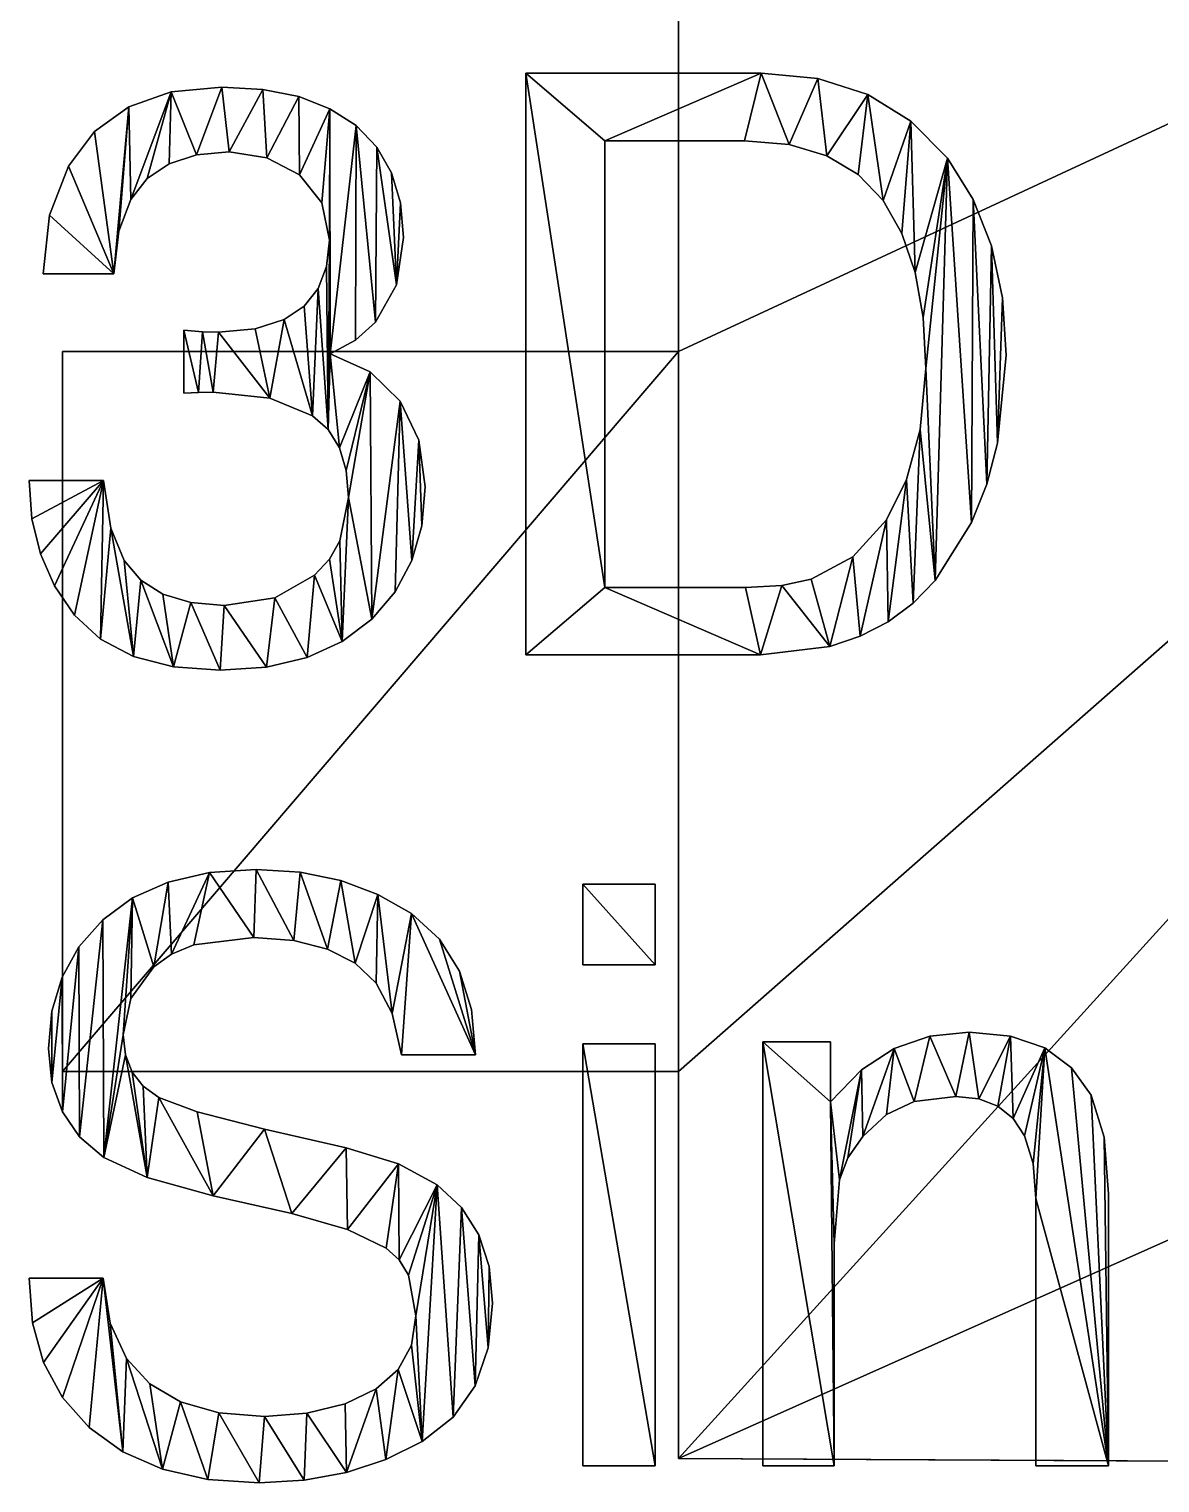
# Model space of a CAD drawing. Extents: x -38 to 88, y -5 to 280.
# Drawn here: x -38.31 to -19.91, y -2.62 to 21.03 of the extents above; entities that cross this region are included whole.
import ezdxf

# ---------------------------------------------------------------- set-up
doc = ezdxf.new("R2010")
doc.units = 0
doc.layers.get('0').update_dxf_attribs({"color": 13, "linetype": 'CONTINUOUS'})

# ---------------------------------------------------------------- blocks, each defined once
blk = doc.blocks.new('GROUP_2')
for p, q in [((10.57, 18.131, 7.484), (10.57, 31.286, 7.484)), ((10.57, 18.131, 0.004), (10.57, 31.285, 0.004)), ((0.546, 6.415, 0.004), (0.546, 18.131, 0.004)), ((0.546, 18.131, 0.004), (10.57, 18.131, 0.004)), ((0.546, 18.131, 7.484), (10.57, 18.131, 7.484)), ((0.546, 6.416, 7.484), (0.546, 18.131, 7.484)), ((0.546, 18.131, 0.004), (0.546, 18.131, 7.484)), ((10.57, 18.131, 0.004), (10.57, 18.131, 7.484)), ((10.57, 6.416, 7.484), (0.546, 6.416, 7.484)), ((0.546, 6.415, 0.004), (0.546, 6.416, 7.484)), ((10.57, 6.415, 0.004), (0.546, 6.415, 0.004)), ((10.57, 0.122, 7.484), (10.57, 6.416, 7.484)), ((10.57, 6.415, 0.004), (10.57, 6.416, 7.484)), ((10.57, 0.122, 0.004), (10.57, 6.415, 0.004)), ((32.965, 0, 0.004), (10.57, 0.122, 0.004)), ((32.965, 0, 7.484), (10.57, 0.122, 7.484)), ((10.57, 0.122, 0.004), (10.57, 0.122, 7.484))]:
    blk.add_line(p, q)
at = {"color": 178}
for p, q in [((8.085, 13.194, 0.051), (8.085, 22.659, 0.051)), ((1.622, 22.111, 0.051), (2.312, 22.353, 0.051)), ((2.312, 22.353, 0.051), (3.138, 22.433, 0.051)), ((3.138, 22.433, 0.051), (3.803, 22.394, 0.051)), ((3.803, 22.394, 0.051), (4.389, 22.276, 0.051)), ((4.389, 22.276, 0.051), (4.895, 22.08, 0.051)), ((1.066, 21.708, 0.051), (1.622, 22.111, 0.051)), ((4.895, 22.08, 0.051), (5.322, 21.805, 0.051)), ((5.322, 21.805, 0.051), (5.66, 21.456, 0.051)), ((0.644, 21.145, 0.051), (1.066, 21.708, 0.051)), ((9.374, 21.557, 0.051), (9.374, 14.29, 0.051)), ((2.725, 21.328, 0.051), (2.279, 21.183, 0.051)), ((3.26, 21.377, 0.051), (2.725, 21.328, 0.051)), ((3.87, 21.283, 0.051), (3.26, 21.377, 0.051)), ((5.66, 21.456, 0.051), (5.901, 21.036, 0.051)), ((12.988, 21.314, 0.051), (12.371, 21.496, 0.051)), ((13.497, 21.01, 0.051), (12.988, 21.314, 0.051)), ((2.279, 21.183, 0.051), (1.923, 20.942, 0.051)), ((4.4, 21.003, 0.051), (3.87, 21.283, 0.051)), ((1.923, 20.942, 0.051), (1.656, 20.603, 0.051)), ((4.768, 20.55, 0.051), (4.4, 21.003, 0.051)), ((5.901, 21.036, 0.051), (6.046, 20.546, 0.051)), ((13.9, 20.584, 0.051), (13.497, 21.01, 0.051)), ((1.656, 20.603, 0.051), (1.464, 20.088, 0.051)), ((14.206, 20.049, 0.051), (13.9, 20.584, 0.051)), ((4.89, 19.94, 0.051), (4.768, 20.55, 0.051)), ((6.046, 20.546, 0.051), (6.095, 19.985, 0.051)), ((1.464, 20.088, 0.051), (1.379, 19.392, 0.051)), ((4.844, 19.511, 0.051), (4.89, 19.94, 0.051)), ((6.095, 19.985, 0.051), (5.98, 19.215, 0.051)), ((14.424, 19.415, 0.051), (14.206, 20.049, 0.051)), ((4.706, 19.154, 0.051), (4.844, 19.511, 0.051)), ((14.555, 18.683, 0.051), (14.424, 19.415, 0.051)), ((1.379, 19.392, 0.051), (0.232, 19.392, 0.051)), ((5.98, 19.215, 0.051), (5.637, 18.606, 0.051)), ((4.477, 18.867, 0.051), (4.706, 19.154, 0.051)), ((4.155, 18.651, 0.051), (4.477, 18.867, 0.051)), ((2.519, 17.453, 0.051), (2.519, 18.477, 0.051)), ((2.519, 18.477, 0.051), (2.822, 18.452, 0.051)), ((2.822, 18.452, 0.051), (3.086, 18.445, 0.051)), ((3.086, 18.445, 0.051), (3.679, 18.497, 0.051)), ((3.679, 18.497, 0.051), (4.155, 18.651, 0.051)), ((5.637, 18.606, 0.051), (5.312, 18.313, 0.051)), ((5.312, 18.313, 0.051), (4.903, 18.091, 0.051)), ((4.903, 18.091, 0.051), (5.551, 17.799, 0.051)), ((5.551, 17.799, 0.051), (6.04, 17.321, 0.051)), ((2.761, 17.463, 0.051), (2.519, 17.453, 0.051)), ((2.996, 17.466, 0.051), (2.761, 17.463, 0.051)), ((6.04, 17.321, 0.051), (6.347, 16.687, 0.051)), ((4.871, 16.86, 0.051), (4.616, 17.086, 0.051)), ((5.053, 16.562, 0.051), (4.871, 16.86, 0.051)), ((5.163, 16.193, 0.051), (5.053, 16.562, 0.051)), ((6.347, 16.687, 0.051), (6.449, 15.926, 0.051)), ((5.199, 15.752, 0.051), (5.163, 16.193, 0.051)), ((0.046, 15.409, 0.051), (0, 16.029, 0.051)), ((0, 16.029, 0.051), (1.211, 16.029, 0.051)), ((1.211, 16.029, 0.051), (1.334, 15.256, 0.051)), ((6.449, 15.926, 0.051), (6.395, 15.296, 0.051)), ((13.955, 15.391, 0.051), (14.282, 16.045, 0.051)), ((5.061, 15.05, 0.051), (5.199, 15.752, 0.051)), ((0.184, 14.838, 0.051), (0.046, 15.409, 0.051)), ((13.41, 14.792, 0.051), (13.955, 15.391, 0.051)), ((1.334, 15.256, 0.051), (1.546, 14.728, 0.051)), ((6.395, 15.296, 0.051), (6.232, 14.728, 0.051)), ((4.888, 14.752, 0.051), (5.061, 15.05, 0.051)), ((0.415, 14.316, 0.051), (0.184, 14.838, 0.051)), ((1.546, 14.728, 0.051), (1.817, 14.409, 0.051)), ((4.645, 14.489, 0.051), (4.888, 14.752, 0.051)), ((6.232, 14.728, 0.051), (5.96, 14.22, 0.051)), ((12.731, 14.425, 0.051), (13.41, 14.792, 0.051)), ((4.001, 14.122, 0.051), (4.645, 14.489, 0.051)), ((0.738, 13.842, 0.051), (0.415, 14.316, 0.051)), ((1.817, 14.409, 0.051), (2.179, 14.182, 0.051)), ((5.96, 14.22, 0.051), (5.579, 13.774, 0.051)), ((12.254, 14.324, 0.051), (12.731, 14.425, 0.051)), ((14.751, 14.405, 0.051), (14.389, 14.035, 0.051)), ((2.179, 14.182, 0.051), (2.632, 14.045, 0.051)), ((2.632, 14.045, 0.051), (3.176, 14, 0.051)), ((3.176, 14, 0.051), (4.001, 14.122, 0.051)), ((14.389, 14.035, 0.051), (13.982, 13.732, 0.051)), ((1.163, 13.449, 0.051), (0.738, 13.842, 0.051)), ((5.579, 13.774, 0.051), (5.099, 13.411, 0.051)), ((13.982, 13.732, 0.051), (13.53, 13.497, 0.051)), ((13.53, 13.497, 0.051), (13.034, 13.329, 0.051)), ((1.7, 13.168, 0.051), (1.163, 13.449, 0.051)), ((5.099, 13.411, 0.051), (4.528, 13.151, 0.051)), ((2.35, 12.999, 0.051), (1.7, 13.168, 0.051)), ((4.528, 13.151, 0.051), (3.865, 12.995, 0.051)), ((3.112, 12.943, 0.051), (2.35, 12.999, 0.051)), ((3.865, 12.995, 0.051), (3.112, 12.943, 0.051)), ((2.936, 9.651, 0.051), (3.698, 9.703, 0.051)), ((3.698, 9.703, 0.051), (4.415, 9.658, 0.051)), ((1.686, 9.242, 0.051), (2.265, 9.498, 0.051)), ((2.265, 9.498, 0.051), (2.936, 9.651, 0.051)), ((4.415, 9.658, 0.051), (5.075, 9.523, 0.051)), ((5.075, 9.523, 0.051), (5.679, 9.298, 0.051)), ((9.014, 9.464, 0.051), (10.193, 9.464, 0.051)), ((9.014, 8.15, 0.051), (9.014, 9.464, 0.051)), ((10.193, 9.464, 0.051), (10.193, 8.15, 0.051)), ((1.199, 8.884, 0.051), (1.686, 9.242, 0.051)), ((5.679, 9.298, 0.051), (6.227, 8.984, 0.051)), ((0.813, 8.447, 0.051), (1.199, 8.884, 0.051)), ((6.227, 8.984, 0.051), (6.682, 8.571, 0.051)), ((3.66, 8.594, 0.051), (2.685, 8.475, 0.051)), ((4.311, 8.548, 0.051), (3.66, 8.594, 0.051)), ((4.86, 8.409, 0.051), (4.311, 8.548, 0.051)), ((6.682, 8.571, 0.051), (7.008, 8.051, 0.051)), ((0.537, 7.952, 0.051), (0.813, 8.447, 0.051)), ((2.318, 8.326, 0.051), (2.03, 8.118, 0.051)), ((2.685, 8.475, 0.051), (2.318, 8.326, 0.051)), ((5.306, 8.178, 0.051), (4.86, 8.409, 0.051)), ((2.03, 8.118, 0.051), (1.658, 7.602, 0.051)), ((5.651, 7.854, 0.051), (5.306, 8.178, 0.051)), ((7.008, 8.051, 0.051), (7.203, 7.423, 0.051)), ((10.193, 8.15, 0.051), (9.014, 8.15, 0.051)), ((0.371, 7.4, 0.051), (0.537, 7.952, 0.051)), ((5.911, 7.359, 0.051), (5.651, 7.854, 0.051)), ((1.658, 7.602, 0.051), (1.534, 7.01, 0.051)), ((0.316, 6.791, 0.051), (0.371, 7.4, 0.051)), ((6.063, 6.687, 0.051), (5.911, 7.359, 0.051)), ((7.203, 7.423, 0.051), (7.268, 6.687, 0.051)), ((1.534, 7.01, 0.051), (1.57, 6.685, 0.051)), ((9.014, 6.868, 0.051), (10.193, 6.868, 0.051)), ((9.014, 0, 0.051), (9.014, 6.868, 0.051)), ((10.193, 6.868, 0.051), (10.193, 0, 0.051)), ((11.945, 6.9, 0.051), (13.047, 6.9, 0.051)), ((11.945, 0, 0.051), (11.945, 6.9, 0.051)), ((13.047, 6.9, 0.051), (13.047, 5.921, 0.051)), ((14.084, 6.791, 0.051), (14.662, 6.989, 0.051)), ((14.662, 6.989, 0.051), (15.302, 7.055, 0.051)), ((15.302, 7.055, 0.051), (15.976, 6.991, 0.051)), ((15.976, 6.991, 0.051), (16.532, 6.799, 0.051)), ((0.372, 6.238, 0.051), (0.316, 6.791, 0.051)), ((1.57, 6.685, 0.051), (1.679, 6.407, 0.051)), ((7.268, 6.687, 0.051), (6.063, 6.687, 0.051)), ((13.551, 6.441, 0.051), (14.084, 6.791, 0.051)), ((16.532, 6.799, 0.051), (16.969, 6.478, 0.051)), ((1.679, 6.407, 0.051), (1.86, 6.176, 0.051)), ((13.047, 5.921, 0.051), (13.551, 6.441, 0.051)), ((16.969, 6.478, 0.051), (17.286, 6.03, 0.051)), ((0.542, 5.758, 0.051), (0.372, 6.238, 0.051)), ((1.86, 6.176, 0.051), (2.114, 5.992, 0.051)), ((14.406, 5.927, 0.051), (13.958, 5.715, 0.051)), ((15.083, 6.011, 0.051), (14.406, 5.927, 0.051)), ((15.457, 5.971, 0.051), (15.083, 6.011, 0.051)), ((15.769, 5.85, 0.051), (15.457, 5.971, 0.051)), ((17.286, 6.03, 0.051), (17.499, 5.349, 0.051)), ((0.823, 5.352, 0.051), (0.542, 5.758, 0.051)), ((13.958, 5.715, 0.051), (13.569, 5.36, 0.051)), ((16.018, 5.649, 0.051), (15.769, 5.85, 0.051)), ((16.204, 5.367, 0.051), (16.018, 5.649, 0.051)), ((1.218, 5.019, 0.051), (0.823, 5.352, 0.051)), ((13.569, 5.36, 0.051), (13.329, 5.013, 0.051)), ((16.344, 4.919, 0.051), (16.204, 5.367, 0.051)), ((13.329, 5.013, 0.051), (13.192, 4.655, 0.051)), ((6.011, 4.914, 0.051), (6.643, 4.574, 0.051)), ((6.643, 4.574, 0.051), (7.037, 4.205, 0.051)), ((7.037, 4.205, 0.051), (7.319, 3.761, 0.051)), ((7.319, 3.761, 0.051), (7.488, 3.242, 0.051)), ((6.023, 3.351, 0.051), (5.812, 3.543, 0.051)), ((6.174, 3.104, 0.051), (6.023, 3.351, 0.051)), ((6.295, 2.442, 0.051), (6.174, 3.104, 0.051)), ((7.488, 3.242, 0.051), (7.545, 2.648, 0.051)), ((0.054, 2.327, 0.051), (0, 3.054, 0.051)), ((0, 3.054, 0.051), (1.205, 3.054, 0.051)), ((1.205, 3.054, 0.051), (1.323, 2.324, 0.051)), ((7.545, 2.648, 0.051), (7.473, 1.918, 0.051)), ((6.223, 1.966, 0.051), (6.295, 2.442, 0.051)), ((0.236, 1.68, 0.051), (0.054, 2.327, 0.051)), ((1.323, 2.324, 0.051), (1.585, 1.746, 0.051)), ((6.008, 1.569, 0.051), (6.223, 1.966, 0.051)), ((7.473, 1.918, 0.051), (7.259, 1.3, 0.051)), ((0.544, 1.113, 0.051), (0.236, 1.68, 0.051)), ((1.585, 1.746, 0.051), (1.965, 1.334, 0.051)), ((5.65, 1.251, 0.051), (6.008, 1.569, 0.051)), ((1.965, 1.334, 0.051), (2.466, 1.04, 0.051)), ((5.148, 1.011, 0.051), (5.65, 1.251, 0.051)), ((7.259, 1.3, 0.051), (6.901, 0.794, 0.051)), ((0.98, 0.625, 0.051), (0.544, 1.113, 0.051)), ((2.466, 1.04, 0.051), (3.089, 0.864, 0.051)), ((4.523, 0.857, 0.051), (5.148, 1.011, 0.051)), ((3.089, 0.864, 0.051), (3.834, 0.805, 0.051)), ((3.834, 0.805, 0.051), (4.523, 0.857, 0.051)), ((6.901, 0.794, 0.051), (6.401, 0.399, 0.051)), ((1.527, 0.23, 0.051), (0.98, 0.625, 0.051)), ((6.401, 0.399, 0.051), (5.806, 0.103, 0.051)), ((2.17, -0.052, 0.051), (1.527, 0.23, 0.051)), ((5.806, 0.103, 0.051), (5.165, -0.108, 0.051)), ((2.909, -0.221, 0.051), (2.17, -0.052, 0.051)), ((3.744, -0.277, 0.051), (2.909, -0.221, 0.051)), ((4.477, -0.235, 0.051), (3.744, -0.277, 0.051)), ((5.165, -0.108, 0.051), (4.477, -0.235, 0.051)), ((10.193, 0, 0.051), (9.014, 0, 0.051)), ((13.105, 0, 0.051), (11.945, 0, 0.051)), ((17.569, 0, 0.051), (16.39, 0, 0.051))]:
    blk.add_line(p, q, dxfattribs=at)
for points in [[(8.085, 22.659, 0.051), (11.919, 22.659, 0.051), (12.84, 22.572, 0.051), (13.652, 22.312, 0.051), (14.354, 21.88, 0.051), (14.947, 21.273, 0.051), (15.367, 20.605, 0.051)], [(12.371, 21.496, 0.051), (11.648, 21.557, 0.051), (9.374, 21.557, 0.051)], [(0.232, 19.392, 0.051), (0.335, 20.346, 0.051), (0.644, 21.145, 0.051)], [(15.367, 20.605, 0.051), (15.667, 19.848, 0.051), (15.847, 19.004, 0.051), (15.907, 18.072, 0.051), (15.765, 16.636, 0.051), (15.588, 15.973, 0.051)], [(14.282, 16.045, 0.051), (14.502, 16.86, 0.051), (14.599, 17.852, 0.051), (14.555, 18.683, 0.051)], [(4.616, 17.086, 0.051), (3.92, 17.371, 0.051), (2.996, 17.466, 0.051)], [(15.588, 15.973, 0.051), (15.34, 15.346, 0.051), (14.751, 14.405, 0.051)], [(9.374, 14.29, 0.051), (11.661, 14.29, 0.051), (12.254, 14.324, 0.051)], [(13.034, 13.329, 0.051), (11.906, 13.194, 0.051), (8.085, 13.194, 0.051)], [(2.114, 5.992, 0.051), (2.734, 5.76, 0.051), (3.834, 5.476, 0.051), (5.161, 5.173, 0.051), (6.011, 4.914, 0.051)], [(17.499, 5.349, 0.051), (17.569, 4.426, 0.051), (17.569, 0, 0.051)], [(5.812, 3.543, 0.051), (5.183, 3.845, 0.051), (4.278, 4.104, 0.051), (2.996, 4.394, 0.051), (1.923, 4.692, 0.051), (1.218, 5.019, 0.051)], [(16.39, 0, 0.051), (16.39, 4.349, 0.051), (16.344, 4.919, 0.051)], [(13.192, 4.655, 0.051), (13.105, 3.614, 0.051), (13.105, 0, 0.051)]]:
    blk.add_polyline3d(points, dxfattribs=at)
mesh = blk.add_polyface()
corners = [(27.899, 93.686, 0.004), (23.552, 93.686, 0.004), (23.552, 93.909, 0.004), (10.57, 18.131, 0.004), (0.546, 6.415, 0.004), (0.546, 18.131, 0.004), (10.57, 6.415, 0.004), (10.51, 134.258, 0.004), (0.292, 122.449, 0.004), (0.292, 134.258, 0.004), (10.51, 122.449, 0.004), (10.51, 158.204, 0.004), (10.51, 113.172, 0.004), (14.565, 113.172, 0.004), (9.996, 170.037, 0.004), (0.292, 158.204, 0.004), (0.292, 170.037, 0.004), (9.988, 206.011, 0.004), (0, 194.091, 0.004), (0, 206.011, 0.004), (9.988, 194.091, 0.004), (9.988, 237.183, 0.004), (0, 225.347, 0.004), (0, 237.183, 0.004), (9.988, 225.347, 0.004), (9.988, 272.935, 0.004), (0, 261.127, 0.004), (0, 272.935, 0.004), (9.988, 261.127, 0.004), (32.34, 282.383, 0.004), (9.988, 282.263, 0.004), (25.26, 263.375, 0.004), (14.565, 95.964, 0.004), (19.442, 95.964, 0.004), (22.601, 185.187, 0.004), (22.594, 148.709, 0.004), (29.444, 273.571, 0.004), (32.34, 277.839, 0.004), (24.952, 45.312, 0.004), (10.57, 38.291, 0.004), (10.57, 45.312, 0.004), (38.884, 38.291, 0.004), (32.052, 49.369, 0.004), (37.732, 56.812, 0.004), (37.83, 55.311, 0.004), (38.124, 53.835, 0.004), (38.607, 52.411, 0.004), (39.273, 51.062, 0.004), (38.884, 31.285, 0.004), (10.57, 31.285, 0.004), (10.57, 0.122, 0.004), (30.068, 8.814, 0.004), (48.028, 8.814, 0.004), (40.108, 49.811, 0.004), (41.1, 48.68, 0.004), (42.231, 47.688, 0.004), (43.482, 46.853, 0.004), (44.831, 46.187, 0.004), (46.256, 45.704, 0.004), (47.731, 45.41, 0.004), (49.232, 45.312, 0.004), (77.136, 93.907, 0.004), (67.15, 82.056, 0.004), (67.15, 93.907, 0.004), (77.136, 82.056, 0.004), (77.136, 18.132, 0.004), (67.265, 6.416, 0.004), (67.15, 18.132, 0.004), (77.136, 6.416, 0.004), (45.566, 0, 0.004), (45.566, 4.544, 0.004), (67.265, 0.122, 0.004), (50.733, 45.41, 0.004), (52.208, 45.704, 0.004), (53.633, 46.187, 0.004), (54.982, 46.853, 0.004), (56.233, 47.688, 0.004), (57.364, 48.68, 0.004), (58.356, 49.811, 0.004), (59.191, 51.062, 0.004), (59.857, 52.411, 0.004), (60.34, 53.835, 0.004), (60.634, 55.311, 0.004), (60.732, 56.812, 0.004), (66.636, 170.037, 0.004), (66.616, 194.116, 0.005), (67.15, 122.449, 0.004), (38.607, 127.159, 0.004), (39.273, 128.508, 0.004), (40.108, 129.759, 0.004), (54.536, 148.709, 0.004), (38.124, 125.734, 0.004), (37.83, 124.259, 0.004), (32.052, 91.609, 0.004), (37.732, 122.758, 0.004), (41.1, 130.89, 0.004), (42.231, 131.881, 0.004), (43.482, 132.717, 0.004), (44.831, 133.382, 0.004), (46.256, 133.866, 0.004), (47.731, 134.159, 0.004), (49.232, 134.258, 0.004), (50.733, 134.159, 0.004), (52.208, 133.866, 0.004), (53.633, 133.382, 0.004), (54.982, 132.717, 0.004), (54.544, 185.199, 0.005), (25.27, 228.189, 0.004), (38.157, 210.551, 0.004), (37.543, 213.646, 0.003), (39.921, 207.911, 0.004), (42.561, 206.147, 0.004), (45.66, 205.543, 0.004), (48.776, 206.159, 0.004), (51.404, 207.92, 0.004), (53.155, 210.56, 0.004), (53.764, 213.658, 0.004), (38.164, 216.757, 0.004), (50.158, 235.429, 0.004), (39.923, 219.389, 0.004), (42.558, 221.141, 0.004), (45.654, 221.766, 0.003), (48.759, 221.148, 0.003), (51.399, 219.384, 0.003), (50.18, 263.483), (47.4, 273.571, 0.004), (76.624, 272.935, 0.004), (66.628, 261.127, 0.004), (66.628, 272.935, 0.004), (76.624, 261.127, 0.004), (66.628, 282.263, 0.004), (44.94, 277.839, 0.004), (44.94, 282.383, 0.004), (53.158, 216.756, 0.003), (56.233, 131.881, 0.004), (57.364, 130.89, 0.004), (58.356, 129.759, 0.004), (59.191, 128.508, 0.004), (59.857, 127.159, 0.004), (60.34, 125.734, 0.004), (60.634, 124.259, 0.004), (60.732, 122.758, 0.004), (66.628, 215.623, 0.004), (66.628, 225.335, 0.004), (76.624, 215.623, 0.004), (76.624, 225.335, 0.004), (67.15, 158.204, 0.004), (77.136, 170.037, 0.004), (77.136, 158.204, 0.004), (67.15, 134.258, 0.004), (77.136, 122.449, 0.004), (77.136, 134.258, 0.004), (66.628, 205.971, 0.005), (76.624, 194.099, 0.005), (76.624, 205.971, 0.005), (32.965, 0, 0.004), (32.965, 4.544, 0.004)]
mesh.append_faces([[corners[k] for k in face] for face in [(3, 4, 5), (7, 8, 9), (14, 15, 16), (17, 18, 19), (21, 22, 23), (25, 26, 27), (29, 25, 30), (36, 29, 37), (38, 39, 40), (48, 3, 49), (62, 61, 64), (66, 65, 68), (52, 69, 70), (127, 126, 129), (130, 131, 132), (144, 143, 145), (146, 147, 148), (150, 149, 151), (153, 152, 154), (155, 51, 156)]], dxfattribs={"vtx0": -1})
mesh.append_faces([[corners[k] for k in face] for face in [(4, 3, 6), (8, 7, 10), (10, 11, 12), (12, 11, 13), (15, 14, 11), (18, 17, 20), (20, 17, 14), (22, 21, 24), (26, 25, 28), (28, 29, 21), (24, 31, 17), (13, 31, 32), (32, 31, 33), (39, 38, 41), (6, 48, 50), (51, 48, 52), (61, 62, 63), (65, 66, 67), (69, 52, 71), (84, 83, 85), (67, 84, 62), (63, 84, 86), (71, 67, 66), (87, 35, 88), (88, 35, 89), (0, 92, 93), (93, 92, 42), (89, 90, 95), (95, 90, 96), (96, 90, 97), (97, 90, 98), (98, 90, 99), (99, 90, 100), (100, 90, 101), (101, 90, 102), (102, 90, 103), (103, 90, 104), (104, 90, 105), (34, 107, 106), (107, 34, 31), (108, 107, 109), (117, 118, 119), (119, 118, 120), (120, 118, 121), (121, 118, 122), (122, 118, 123), (126, 127, 128), (131, 130, 125), (123, 130, 133), (133, 130, 116), (105, 130, 134), (134, 130, 135), (135, 130, 136), (136, 130, 137), (137, 130, 138), (138, 130, 139), (139, 130, 140), (140, 130, 141), (141, 130, 83), (142, 143, 144), (143, 128, 127), (86, 149, 150), (149, 86, 146), (85, 152, 153), (152, 85, 142)]], dxfattribs={"vtx0": -1, "vtx1": -1})
mesh.append_faces([[corners[k] for k in face] for face in [(25, 29, 28), (21, 29, 24), (24, 29, 31), (17, 31, 14), (14, 31, 11), (11, 31, 13), (33, 31, 34), (31, 29, 36), (41, 42, 43), (3, 48, 6), (50, 48, 51), (52, 41, 47), (71, 52, 60), (71, 83, 67), (67, 83, 84), (62, 84, 63), (2, 35, 87), (2, 91, 0), (106, 107, 108), (125, 130, 124), (124, 130, 123), (116, 130, 106), (106, 130, 105), (83, 130, 85), (85, 130, 142), (142, 130, 143), (84, 146, 86)]], dxfattribs={"vtx0": -1, "vtx1": -1, "vtx2": -1})
mesh.append_faces([[corners[k] for k in face] for face in [(10, 7, 11), (33, 34, 35), (41, 38, 42), (41, 43, 44), (41, 44, 45), (41, 45, 46), (41, 46, 47), (52, 48, 41), (52, 47, 53), (52, 53, 54), (52, 54, 55), (52, 55, 56), (52, 56, 57), (52, 57, 58), (52, 58, 59), (52, 59, 60), (71, 60, 72), (71, 72, 73), (71, 73, 74), (71, 74, 75), (71, 75, 76), (71, 76, 77), (71, 77, 78), (71, 78, 79), (71, 79, 80), (71, 80, 81), (71, 81, 82), (71, 82, 83), (35, 2, 33), (89, 35, 90), (2, 87, 91), (0, 91, 92), (42, 92, 94), (42, 94, 43), (105, 90, 106), (106, 108, 110), (106, 110, 111), (106, 111, 112), (106, 112, 113), (106, 113, 114), (106, 114, 115), (106, 115, 116), (107, 117, 109), (117, 107, 118), (123, 118, 124), (36, 124, 31), (124, 36, 125), (143, 130, 128), (146, 84, 147), (51, 155, 50)]], dxfattribs={"vtx0": -1, "vtx2": -1})
mesh.append_faces([[corners[k] for k in face] for face in [(0, 1, 2)]], dxfattribs={"vtx2": -1})
mesh = blk.add_polyface()
corners = [(10.57, 38.291, 7.484), (24.952, 45.312, 7.484), (10.57, 45.312, 7.484), (38.884, 38.291, 7.484), (32.052, 49.369, 7.484), (37.732, 56.812, 7.484), (37.83, 55.311, 7.484), (38.124, 53.835, 7.484), (38.607, 52.411, 7.484), (39.273, 51.062, 7.484), (0.292, 158.204, 7.484), (9.996, 170.037, 7.484), (0.292, 170.037, 7.484), (10.51, 158.204, 7.484), (0.292, 122.449, 7.484), (10.51, 134.258, 7.484), (0.292, 134.258, 7.484), (10.51, 122.449, 7.484), (10.51, 113.172, 7.484), (14.565, 113.172, 7.484), (0.546, 6.416, 7.484), (10.57, 18.131, 7.484), (0.546, 18.131, 7.484), (10.57, 6.416, 7.484), (27.899, 93.686, 7.484), (23.552, 93.909, 7.484), (23.552, 93.686, 7.484), (32.965, 0, 7.484), (30.068, 8.814, 7.484), (10.57, 0.122, 7.484), (32.965, 4.544, 7.484), (9.988, 194.091, 7.484), (0, 206.011, 7.484), (0, 194.091, 7.484), (9.988, 206.011, 7.484), (9.988, 225.347, 7.484), (9.988, 237.183, 7.484), (9.988, 261.127, 7.484), (9.988, 272.935, 7.484), (9.988, 282.263, 7.484), (25.26, 263.375, 7.484), (32.34, 282.383, 7.484), (14.565, 95.964, 7.484), (19.442, 95.964, 7.484), (22.601, 185.187, 7.484), (22.594, 148.709, 7.484), (29.444, 273.571, 7.484), (32.34, 277.839, 7.484), (0, 272.935, 7.484), (0, 261.127, 7.484), (0, 237.183, 7.484), (0, 225.347, 7.484), (50.18, 263.483, 7.48), (47.4, 273.571, 7.484), (25.27, 228.189, 7.484), (38.164, 216.757, 7.484), (50.158, 235.429, 7.484), (37.543, 213.646, 7.483), (39.923, 219.389, 7.484), (42.558, 221.141, 7.484), (45.654, 221.766, 7.483), (48.759, 221.148, 7.483), (51.399, 219.384, 7.483), (54.544, 185.199, 7.485), (38.157, 210.551, 7.484), (39.921, 207.911, 7.484), (42.561, 206.147, 7.484), (45.66, 205.543, 7.484), (48.776, 206.159, 7.484), (51.404, 207.92, 7.484), (53.155, 210.56, 7.484), (53.764, 213.658, 7.484), (38.607, 127.159, 7.484), (39.273, 128.508, 7.484), (40.108, 129.759, 7.484), (54.536, 148.709, 7.484), (38.124, 125.734, 7.484), (37.83, 124.259, 7.484), (32.052, 91.609, 7.484), (37.732, 122.758, 7.484), (41.1, 130.89, 7.484), (42.231, 131.881, 7.484), (43.482, 132.717, 7.484), (44.831, 133.382, 7.484), (46.256, 133.866, 7.484), (47.731, 134.159, 7.484), (49.232, 134.258, 7.484), (50.733, 134.159, 7.484), (52.208, 133.866, 7.484), (53.633, 133.382, 7.484), (54.982, 132.717, 7.484), (67.265, 0.122, 7.484), (45.566, 4.544, 7.484), (45.566, 0, 7.484), (48.028, 8.814, 7.484), (49.232, 45.312, 7.484), (50.733, 45.41, 7.484), (52.208, 45.704, 7.484), (53.633, 46.187, 7.484), (54.982, 46.853, 7.484), (56.233, 47.688, 7.484), (57.364, 48.68, 7.484), (58.356, 49.811, 7.484), (59.191, 51.062, 7.484), (59.857, 52.411, 7.484), (60.34, 53.835, 7.484), (60.634, 55.311, 7.484), (60.732, 56.812, 7.484), (67.15, 18.132, 7.484), (66.636, 170.037, 7.484), (66.616, 194.116, 7.485), (67.15, 82.056, 7.484), (67.15, 93.907, 7.484), (67.15, 122.449, 7.484), (67.265, 6.416, 7.484), (77.136, 18.132, 7.484), (77.136, 6.416, 7.484), (77.136, 93.907, 7.484), (77.136, 82.056, 7.484), (77.136, 122.449, 7.484), (67.15, 134.258, 7.484), (77.136, 134.258, 7.484), (67.15, 158.204, 7.484), (77.136, 170.037, 7.484), (77.136, 158.204, 7.484), (76.624, 194.099, 7.485), (66.628, 205.971, 7.485), (76.624, 205.971, 7.485), (76.624, 215.623, 7.484), (66.628, 225.335, 7.484), (66.628, 215.623, 7.484), (76.624, 225.335, 7.484), (76.624, 261.127, 7.484), (66.628, 272.935, 7.484), (66.628, 261.127, 7.484), (76.624, 272.935, 7.484), (44.94, 282.383, 7.484), (44.94, 277.839, 7.484), (66.628, 282.263, 7.484), (53.158, 216.756, 7.483), (56.233, 131.881, 7.484), (57.364, 130.89, 7.484), (58.356, 129.759, 7.484), (59.191, 128.508, 7.484), (59.857, 127.159, 7.484), (60.34, 125.734, 7.484), (60.634, 124.259, 7.484), (60.732, 122.758, 7.484), (38.884, 31.286, 7.484), (10.57, 31.286, 7.484), (40.108, 49.811, 7.484), (41.1, 48.68, 7.484), (42.231, 47.688, 7.484), (43.482, 46.853, 7.484), (44.831, 46.187, 7.484), (46.256, 45.704, 7.484), (47.731, 45.41, 7.484)]
mesh.append_faces([[corners[k] for k in face] for face in [(0, 1, 2), (10, 11, 12), (14, 15, 16), (20, 21, 22), (24, 25, 26), (28, 27, 30), (31, 32, 33), (41, 46, 47), (37, 48, 49), (35, 50, 51), (91, 92, 93), (115, 114, 116), (117, 111, 118), (120, 119, 121), (123, 122, 124), (126, 125, 127), (129, 128, 131), (133, 132, 135), (53, 136, 137), (21, 148, 149)]], dxfattribs={"vtx0": -1})
mesh.append_faces([[corners[k] for k in face] for face in [(1, 3, 4), (5, 3, 6), (6, 3, 7), (7, 3, 8), (8, 3, 9), (15, 18, 13), (27, 28, 29), (32, 31, 34), (34, 11, 35), (36, 11, 37), (38, 11, 39), (39, 40, 41), (44, 43, 45), (48, 37, 38), (50, 35, 36), (52, 46, 40), (46, 52, 53), (54, 55, 56), (55, 54, 57), (56, 62, 52), (64, 63, 65), (65, 63, 66), (66, 63, 67), (67, 63, 68), (68, 63, 69), (69, 63, 70), (70, 63, 71), (25, 45, 43), (45, 74, 75), (72, 25, 76), (76, 24, 77), (77, 4, 79), (79, 4, 5), (75, 90, 63), (92, 91, 94), (95, 91, 96), (96, 91, 97), (97, 91, 98), (98, 91, 99), (99, 91, 100), (100, 91, 101), (101, 91, 102), (102, 91, 103), (103, 91, 104), (104, 91, 105), (105, 91, 106), (106, 91, 107), (119, 120, 113), (109, 122, 123), (122, 113, 120), (125, 126, 110), (128, 129, 130), (132, 133, 134), (136, 53, 138), (130, 110, 126), (138, 134, 133), (148, 94, 3), (9, 94, 150), (150, 94, 151), (151, 94, 152), (152, 94, 153), (153, 94, 154), (154, 94, 155), (155, 94, 156), (156, 94, 95)]], dxfattribs={"vtx0": -1, "vtx1": -1})
mesh.append_faces([[corners[k] for k in face] for face in [(4, 3, 5), (35, 11, 36), (37, 11, 38), (39, 11, 40), (40, 11, 13), (40, 13, 19), (40, 43, 44), (41, 40, 46), (54, 63, 64), (45, 25, 72), (76, 25, 24), (94, 91, 95), (107, 91, 108), (107, 108, 109), (109, 111, 112), (122, 109, 113), (138, 53, 52), (138, 52, 62), (138, 71, 63), (138, 63, 90), (138, 107, 110), (138, 110, 130), (138, 130, 129), (148, 21, 23), (148, 29, 28), (3, 94, 9)]], dxfattribs={"vtx0": -1, "vtx1": -1, "vtx2": -1})
mesh.append_faces([[corners[k] for k in face] for face in [(1, 0, 3), (11, 10, 13), (15, 14, 17), (15, 17, 18), (13, 18, 19), (21, 20, 23), (34, 31, 11), (40, 19, 42), (40, 42, 43), (56, 55, 58), (56, 58, 59), (56, 59, 60), (56, 60, 61), (56, 61, 62), (44, 54, 40), (54, 44, 63), (54, 64, 57), (45, 72, 73), (45, 73, 74), (77, 24, 78), (77, 78, 4), (75, 74, 80), (75, 80, 81), (75, 81, 82), (75, 82, 83), (75, 83, 84), (75, 84, 85), (75, 85, 86), (75, 86, 87), (75, 87, 88), (75, 88, 89), (75, 89, 90), (107, 109, 110), (109, 108, 111), (109, 112, 113), (108, 91, 114), (114, 115, 108), (111, 117, 112), (138, 62, 139), (138, 139, 71), (138, 90, 140), (138, 140, 141), (138, 141, 142), (138, 142, 143), (138, 143, 144), (138, 144, 145), (138, 145, 146), (138, 146, 147), (138, 147, 107), (138, 129, 134), (148, 23, 29), (148, 28, 94)]], dxfattribs={"vtx0": -1, "vtx2": -1})
mesh = blk.add_polyface()
corners = [(10.57, 18.131, 7.484), (10.57, 31.285, 0.004), (10.57, 18.131, 0.004), (10.57, 31.286, 7.484)]
mesh.append_faces([[corners[k] for k in face] for face in [(0, 1, 2), (1, 0, 3)]], dxfattribs={"vtx0": -1})
mesh = blk.add_polyface(dxfattribs=at)
corners = [(8.085, 13.194, 0.051), (9.374, 14.29, 0.051), (8.085, 22.659, 0.051), (11.906, 13.194, 0.051), (11.661, 14.29, 0.051), (12.254, 14.324, 0.051), (13.034, 13.329, 0.051), (12.731, 14.425, 0.051), (13.41, 14.792, 0.051), (13.53, 13.497, 0.051), (13.955, 15.391, 0.051), (13.982, 13.732, 0.051), (14.282, 16.045, 0.051), (14.389, 14.035, 0.051), (14.502, 16.86, 0.051), (14.751, 14.405, 0.051), (14.599, 17.852, 0.051), (9.374, 21.557, 0.051), (11.919, 22.659, 0.051), (11.648, 21.557, 0.051), (12.371, 21.496, 0.051), (12.84, 22.572, 0.051), (12.988, 21.314, 0.051), (13.652, 22.312, 0.051), (13.497, 21.01, 0.051), (13.9, 20.584, 0.051), (14.354, 21.88, 0.051), (14.206, 20.049, 0.051), (14.424, 19.415, 0.051), (14.947, 21.273, 0.051), (14.555, 18.683, 0.051), (15.34, 15.346, 0.051), (15.367, 20.605, 0.051), (15.588, 15.973, 0.051), (15.667, 19.848, 0.051), (15.765, 16.636, 0.051), (15.847, 19.004, 0.051), (15.907, 18.072, 0.051)]
mesh.append_faces([[corners[k] for k in face] for face in [(36, 35, 37)]], dxfattribs={"vtx0": -1, "color": 178})
mesh.append_faces([[corners[k] for k in face] for face in [(0, 1, 2), (1, 3, 4), (4, 3, 5), (5, 6, 7), (7, 6, 8), (8, 9, 10), (10, 11, 12), (12, 13, 14), (14, 15, 16), (2, 17, 18), (17, 2, 1), (18, 20, 21), (21, 22, 23), (23, 25, 26), (26, 28, 29), (29, 31, 32), (32, 33, 34), (34, 35, 36)]], dxfattribs={"vtx0": -1, "vtx1": -1, "color": 178})
mesh.append_faces([[corners[k] for k in face] for face in [(29, 16, 15)]], dxfattribs={"vtx0": -1, "vtx1": -1, "vtx2": -1, "color": 178})
mesh.append_faces([[corners[k] for k in face] for face in [(1, 0, 3), (5, 3, 6), (8, 6, 9), (10, 9, 11), (12, 11, 13), (14, 13, 15), (18, 17, 19), (18, 19, 20), (21, 20, 22), (23, 22, 24), (23, 24, 25), (26, 25, 27), (26, 27, 28), (29, 28, 30), (29, 30, 16), (29, 15, 31), (32, 31, 33), (34, 33, 35)]], dxfattribs={"vtx0": -1, "vtx2": -1, "color": 178})
mesh = blk.add_polyface(dxfattribs=at)
corners = [(1.379, 19.392, 0.051), (0.335, 20.346, 0.051), (0.232, 19.392, 0.051), (0.644, 21.145, 0.051), (1.066, 21.708, 0.051), (1.622, 22.111, 0.051), (1.464, 20.088, 0.051), (1.656, 20.603, 0.051), (2.312, 22.353, 0.051), (1.923, 20.942, 0.051), (2.279, 21.183, 0.051), (2.725, 21.328, 0.051), (3.138, 22.433, 0.051), (3.26, 21.377, 0.051), (3.803, 22.394, 0.051), (3.87, 21.283, 0.051), (4.389, 22.276, 0.051), (4.4, 21.003, 0.051), (4.895, 22.08, 0.051), (4.768, 20.55, 0.051), (4.89, 19.94, 0.051), (0.046, 15.409, 0.051), (1.211, 16.029, 0.051), (0, 16.029, 0.051), (0.184, 14.838, 0.051), (0.415, 14.316, 0.051), (0.738, 13.842, 0.051), (1.163, 13.449, 0.051), (1.334, 15.256, 0.051), (1.7, 13.168, 0.051), (1.546, 14.728, 0.051), (1.817, 14.409, 0.051), (2.35, 12.999, 0.051), (2.179, 14.182, 0.051), (2.632, 14.045, 0.051), (3.112, 12.943, 0.051), (3.176, 14, 0.051), (3.865, 12.995, 0.051), (4.001, 14.122, 0.051), (4.528, 13.151, 0.051), (4.645, 14.489, 0.051), (5.099, 13.411, 0.051), (4.888, 14.752, 0.051), (5.061, 15.05, 0.051), (5.199, 15.752, 0.051), (5.579, 13.774, 0.051), (5.551, 17.799, 0.051), (6.04, 17.321, 0.051), (5.96, 14.22, 0.051), (6.232, 14.728, 0.051), (6.347, 16.687, 0.051), (6.395, 15.296, 0.051), (6.449, 15.926, 0.051), (2.761, 17.463, 0.051), (2.519, 18.477, 0.051), (2.519, 17.453, 0.051), (2.822, 18.452, 0.051), (2.996, 17.466, 0.051), (3.086, 18.445, 0.051), (3.92, 17.371, 0.051), (3.679, 18.497, 0.051), (4.155, 18.651, 0.051), (4.616, 17.086, 0.051), (4.477, 18.867, 0.051), (4.706, 19.154, 0.051), (4.871, 16.86, 0.051), (4.844, 19.511, 0.051), (4.903, 18.091, 0.051), (5.053, 16.562, 0.051), (5.163, 16.193, 0.051), (5.322, 21.805, 0.051), (5.312, 18.313, 0.051), (5.637, 18.606, 0.051), (5.66, 21.456, 0.051), (5.98, 19.215, 0.051), (5.901, 21.036, 0.051), (6.046, 20.546, 0.051), (6.095, 19.985, 0.051)]
mesh.append_faces([[corners[k] for k in face] for face in [(0, 1, 2), (21, 22, 23), (50, 51, 52), (53, 54, 55), (76, 74, 77)]], dxfattribs={"vtx0": -1, "color": 178})
mesh.append_faces([[corners[k] for k in face] for face in [(1, 0, 3), (3, 0, 4), (4, 0, 5), (5, 7, 8), (8, 11, 12), (12, 13, 14), (14, 15, 16), (16, 17, 18), (22, 27, 28), (28, 29, 30), (30, 29, 31), (31, 32, 33), (33, 32, 34), (34, 35, 36), (36, 37, 38), (38, 39, 40), (40, 41, 42), (42, 41, 43), (43, 41, 44), (46, 45, 47), (47, 49, 50), (54, 53, 56), (56, 57, 58), (58, 59, 60), (60, 59, 61), (61, 62, 63), (63, 62, 64), (64, 65, 66), (66, 65, 20), (67, 68, 46), (70, 72, 73), (73, 74, 75), (75, 74, 76)]], dxfattribs={"vtx0": -1, "vtx1": -1, "color": 178})
mesh.append_faces([[corners[k] for k in face] for face in [(44, 45, 46), (20, 65, 67), (20, 67, 18)]], dxfattribs={"vtx0": -1, "vtx1": -1, "vtx2": -1, "color": 178})
mesh.append_faces([[corners[k] for k in face] for face in [(5, 0, 6), (5, 6, 7), (8, 7, 9), (8, 9, 10), (8, 10, 11), (12, 11, 13), (14, 13, 15), (16, 15, 17), (18, 17, 19), (18, 19, 20), (22, 21, 24), (22, 24, 25), (22, 25, 26), (22, 26, 27), (28, 27, 29), (31, 29, 32), (34, 32, 35), (36, 35, 37), (38, 37, 39), (40, 39, 41), (44, 41, 45), (47, 45, 48), (47, 48, 49), (50, 49, 51), (56, 53, 57), (58, 57, 59), (61, 59, 62), (64, 62, 65), (67, 65, 68), (46, 68, 69), (46, 69, 44), (67, 70, 18), (70, 67, 71), (70, 71, 72), (73, 72, 74)]], dxfattribs={"vtx0": -1, "vtx2": -1, "color": 178})
mesh = blk.add_polyface()
corners = [(0.546, 18.131, 7.484), (10.57, 18.131, 0.004), (0.546, 18.131, 0.004), (10.57, 18.131, 7.484)]
mesh.append_faces([[corners[k] for k in face] for face in [(0, 1, 2), (1, 0, 3)]], dxfattribs={"vtx0": -1})
mesh = blk.add_polyface()
corners = [(0.546, 6.416, 7.484), (0.546, 18.131, 0.004), (0.546, 6.415, 0.004), (0.546, 18.131, 7.484)]
mesh.append_faces([[corners[k] for k in face] for face in [(0, 1, 2), (1, 0, 3)]], dxfattribs={"vtx0": -1})
mesh = blk.add_polyface(dxfattribs=at)
corners = [(0.054, 2.327, 0.051), (1.205, 3.054, 0.051), (0, 3.054, 0.051), (0.236, 1.68, 0.051), (0.544, 1.113, 0.051), (0.98, 0.625, 0.051), (1.527, 0.23, 0.051), (1.323, 2.324, 0.051), (1.585, 1.746, 0.051), (2.17, -0.052, 0.051), (1.965, 1.334, 0.051), (2.466, 1.04, 0.051), (2.909, -0.221, 0.051), (3.089, 0.864, 0.051), (3.744, -0.277, 0.051), (3.834, 0.805, 0.051), (4.477, -0.235, 0.051), (4.523, 0.857, 0.051), (5.165, -0.108, 0.051), (5.148, 1.011, 0.051), (5.65, 1.251, 0.051), (5.806, 0.103, 0.051), (6.008, 1.569, 0.051), (6.401, 0.399, 0.051), (6.223, 1.966, 0.051), (6.295, 2.442, 0.051), (1.218, 5.019, 0.051), (1.57, 6.685, 0.051), (1.534, 7.01, 0.051), (1.923, 4.692, 0.051), (1.679, 6.407, 0.051), (1.86, 6.176, 0.051), (2.114, 5.992, 0.051), (2.996, 4.394, 0.051), (2.734, 5.76, 0.051), (3.834, 5.476, 0.051), (4.278, 4.104, 0.051), (5.161, 5.173, 0.051), (5.183, 3.845, 0.051), (6.011, 4.914, 0.051), (5.812, 3.543, 0.051), (6.023, 3.351, 0.051), (6.643, 4.574, 0.051), (6.174, 3.104, 0.051), (6.901, 0.794, 0.051), (7.037, 4.205, 0.051), (7.259, 1.3, 0.051), (7.319, 3.761, 0.051), (7.473, 1.918, 0.051), (7.488, 3.242, 0.051), (7.545, 2.648, 0.051), (0.372, 6.238, 0.051), (0.371, 7.4, 0.051), (0.316, 6.791, 0.051), (0.537, 7.952, 0.051), (0.542, 5.758, 0.051), (0.813, 8.447, 0.051), (0.823, 5.352, 0.051), (1.199, 8.884, 0.051), (1.686, 9.242, 0.051), (1.658, 7.602, 0.051), (2.03, 8.118, 0.051), (2.265, 9.498, 0.051), (2.318, 8.326, 0.051), (2.936, 9.651, 0.051), (2.685, 8.475, 0.051), (3.66, 8.594, 0.051), (3.698, 9.703, 0.051), (4.311, 8.548, 0.051), (4.415, 9.658, 0.051), (4.86, 8.409, 0.051), (5.075, 9.523, 0.051), (5.306, 8.178, 0.051), (5.679, 9.298, 0.051), (5.651, 7.854, 0.051), (5.911, 7.359, 0.051), (6.227, 8.984, 0.051), (6.063, 6.687, 0.051), (7.268, 6.687, 0.051), (6.682, 8.571, 0.051), (7.008, 8.051, 0.051), (7.203, 7.423, 0.051)]
mesh.append_faces([[corners[k] for k in face] for face in [(0, 1, 2), (49, 48, 50), (51, 52, 53), (80, 78, 81)]], dxfattribs={"vtx0": -1, "color": 178})
mesh.append_faces([[corners[k] for k in face] for face in [(1, 6, 7), (7, 6, 8), (8, 9, 10), (10, 9, 11), (11, 12, 13), (13, 14, 15), (15, 16, 17), (17, 18, 19), (19, 18, 20), (20, 21, 22), (22, 23, 24), (24, 23, 25), (27, 29, 30), (30, 29, 31), (31, 29, 32), (32, 33, 34), (34, 33, 35), (35, 36, 37), (37, 38, 39), (39, 41, 42), (42, 44, 45), (45, 46, 47), (47, 48, 49), (52, 51, 54), (54, 55, 56), (56, 57, 58), (58, 26, 59), (59, 61, 62), (62, 63, 64), (64, 66, 67), (67, 68, 69), (69, 70, 71), (71, 72, 73), (73, 75, 76), (76, 78, 79), (79, 78, 80)]], dxfattribs={"vtx0": -1, "vtx1": -1, "color": 178})
mesh.append_faces([[corners[k] for k in face] for face in [(42, 25, 23), (59, 26, 28)]], dxfattribs={"vtx0": -1, "vtx1": -1, "vtx2": -1, "color": 178})
mesh.append_faces([[corners[k] for k in face] for face in [(1, 0, 3), (1, 3, 4), (1, 4, 5), (1, 5, 6), (8, 6, 9), (11, 9, 12), (13, 12, 14), (15, 14, 16), (17, 16, 18), (20, 18, 21), (22, 21, 23), (26, 27, 28), (27, 26, 29), (32, 29, 33), (35, 33, 36), (37, 36, 38), (39, 38, 40), (39, 40, 41), (42, 41, 43), (42, 43, 25), (42, 23, 44), (45, 44, 46), (47, 46, 48), (54, 51, 55), (56, 55, 57), (58, 57, 26), (59, 28, 60), (59, 60, 61), (62, 61, 63), (64, 63, 65), (64, 65, 66), (67, 66, 68), (69, 68, 70), (71, 70, 72), (73, 72, 74), (73, 74, 75), (76, 75, 77), (76, 77, 78)]], dxfattribs={"vtx0": -1, "vtx2": -1, "color": 178})
mesh = blk.add_polyface(dxfattribs=at)
corners = [(10.193, 8.15, 0.051), (9.014, 9.464, 0.051), (9.014, 8.15, 0.051), (10.193, 9.464, 0.051)]
mesh.append_faces([[corners[k] for k in face] for face in [(0, 1, 2), (1, 0, 3)]], dxfattribs={"vtx0": -1, "color": 178})
mesh = blk.add_polyface(dxfattribs=at)
corners = [(10.193, 0, 0.051), (9.014, 6.868, 0.051), (9.014, 0, 0.051), (10.193, 6.868, 0.051)]
mesh.append_faces([[corners[k] for k in face] for face in [(0, 1, 2), (1, 0, 3)]], dxfattribs={"vtx0": -1, "color": 178})
mesh = blk.add_polyface(dxfattribs=at)
corners = [(17.569, 0, 0.051), (16.39, 4.349, 0.051), (16.39, 0, 0.051), (16.532, 6.799, 0.051), (16.969, 6.478, 0.051), (17.286, 6.03, 0.051), (17.499, 5.349, 0.051), (17.569, 4.426, 0.051), (13.105, 0, 0.051), (11.945, 6.9, 0.051), (11.945, 0, 0.051), (13.047, 5.921, 0.051), (13.105, 3.614, 0.051), (13.192, 4.655, 0.051), (13.551, 6.441, 0.051), (13.329, 5.013, 0.051), (13.569, 5.36, 0.051), (14.084, 6.791, 0.051), (13.958, 5.715, 0.051), (14.406, 5.927, 0.051), (14.662, 6.989, 0.051), (15.083, 6.011, 0.051), (15.302, 7.055, 0.051), (15.457, 5.971, 0.051), (15.976, 6.991, 0.051), (15.769, 5.85, 0.051), (16.018, 5.649, 0.051), (16.204, 5.367, 0.051), (16.344, 4.919, 0.051), (13.047, 6.9, 0.051)]
mesh.append_faces([[corners[k] for k in face] for face in [(0, 1, 2), (6, 0, 7), (8, 9, 10)]], dxfattribs={"vtx0": -1, "color": 178})
mesh.append_faces([[corners[k] for k in face] for face in [(3, 0, 4), (4, 0, 5), (5, 0, 6), (11, 13, 14), (14, 16, 17), (17, 19, 20), (20, 21, 22), (22, 23, 24), (24, 26, 3)]], dxfattribs={"vtx0": -1, "vtx1": -1, "color": 178})
mesh.append_faces([[corners[k] for k in face] for face in [(1, 0, 3), (9, 8, 11)]], dxfattribs={"vtx0": -1, "vtx1": -1, "vtx2": -1, "color": 178})
mesh.append_faces([[corners[k] for k in face] for face in [(11, 8, 12), (11, 12, 13), (14, 13, 15), (14, 15, 16), (17, 16, 18), (17, 18, 19), (20, 19, 21), (22, 21, 23), (24, 23, 25), (24, 25, 26), (3, 26, 27), (3, 27, 28), (3, 28, 1)]], dxfattribs={"vtx0": -1, "vtx2": -1, "color": 178})
mesh.append_faces([[corners[k] for k in face] for face in [(29, 9, 11)]], dxfattribs={"vtx1": -1, "color": 178})
mesh = blk.add_polyface()
corners = [(10.57, 6.416, 7.484), (0.546, 6.415, 0.004), (10.57, 6.415, 0.004), (0.546, 6.416, 7.484)]
mesh.append_faces([[corners[k] for k in face] for face in [(0, 1, 2), (1, 0, 3)]], dxfattribs={"vtx0": -1})
mesh = blk.add_polyface()
corners = [(10.57, 0.122, 7.484), (10.57, 6.415, 0.004), (10.57, 0.122, 0.004), (10.57, 6.416, 7.484)]
mesh.append_faces([[corners[k] for k in face] for face in [(0, 1, 2), (1, 0, 3)]], dxfattribs={"vtx0": -1})
mesh = blk.add_polyface()
corners = [(32.965, 0, 7.484), (10.57, 0.122, 0.004), (32.965, 0, 0.004), (10.57, 0.122, 7.484)]
mesh.append_faces([[corners[k] for k in face] for face in [(0, 1, 2), (1, 0, 3)]], dxfattribs={"vtx0": -1})

msp = doc.modelspace()

# ---------------------------------------------------------------- block references
msp.add_blockref('GROUP_2', (-38.313, -2.345))

doc.saveas('drawing.dxf')
